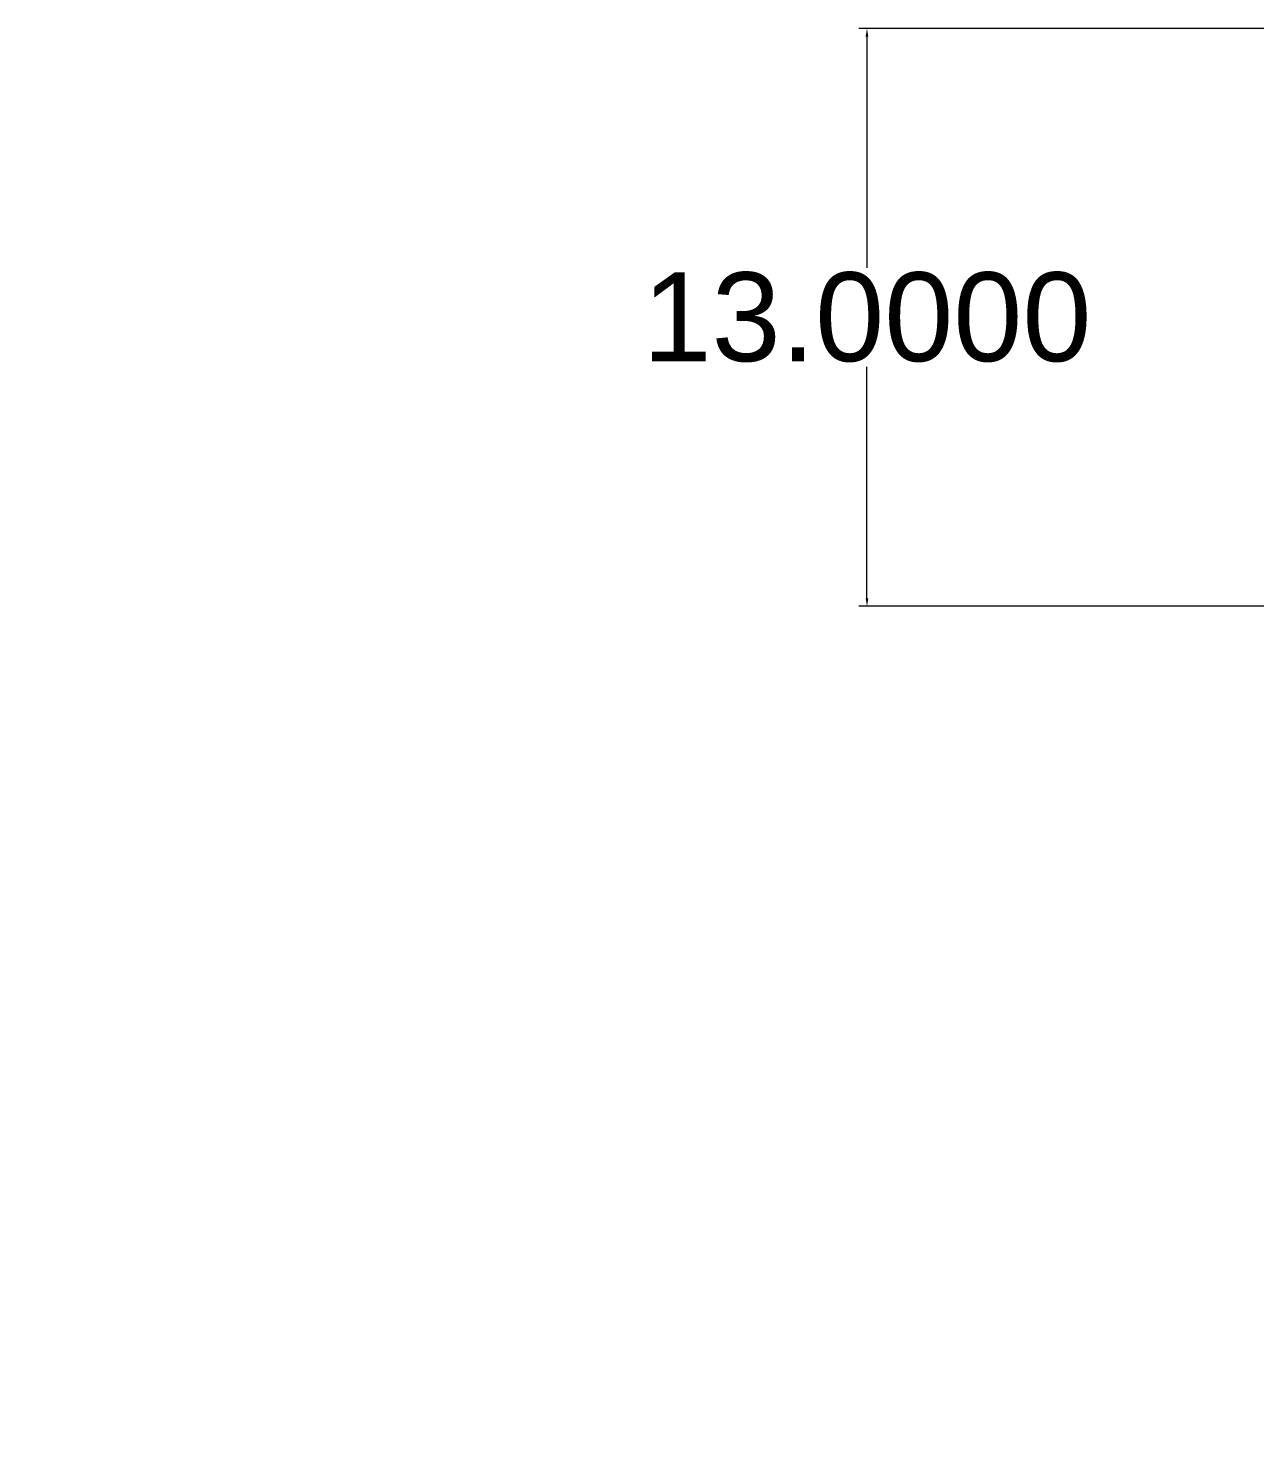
# Model space of a CAD drawing. Header units: inches. Extents: x -66 to 652, y -14 to 145.
# Drawn here: x 187.61 to 215.25, y 31.94 to 64 of the extents above; entities that cross this region are included whole.
import ezdxf

# ---------------------------------------------------------------- set-up
doc = ezdxf.new("R2010")
doc.units = ezdxf.units.IN
doc.header["$MEASUREMENT"] = 0
doc.styles.get("Standard").update_dxf_attribs({"font": 'arial.ttf'})
doc.dimstyles.get("Standard").update_dxf_attribs({"dimtxt": 0.18, "dimasz": 0.18, "dimexe": 0.18, "dimexo": 0.0625, "dimgap": 0.09, "dimtad": 0, "dimtih": 1, "dimtoh": 1, "dimdec": 4, "dimzin": 0, "dimdsep": 46, "dimtxsty": 'Standard', "dimcen": 0.09, "dimadec": 0, "dimazin": 0, "dimtfac": 1, "dimtdec": 4, "dimtofl": 0, "dimtmove": 0, "dimatfit": 3, "dimfxl": 1, "dimtolj": 1, "dimtzin": 0, "dimarcsym": 0})

# ---------------------------------------------------------------- blocks, each defined once
blk = doc.blocks.new('*D49')
at = {"color": 0, "lineweight": -2, "transparency": 16777216}
for p, q in [((248.045, 64), (206.29, 64)), ((206.47, 63.82), (206.47, 58.612)), ((206.47, 51.18), (206.47, 56.388)), ((250.045, 51), (206.29, 51))]:
    blk.add_line(p, q, dxfattribs=at)
at = {"color": 0, "transparency": 16777216}
for points in [[(206.44, 63.82), (206.5, 63.82), (206.47, 64)], [(206.44, 51.18), (206.5, 51.18), (206.47, 51)]]:
    blk.add_solid(points, dxfattribs=at)
at = {"layer": 'Defpoints', "color": 0, "transparency": 16777216}
for p in [(206.47, 64), (248.108, 64), (250.108, 51)]:
    blk.add_point(p, dxfattribs=at)
at = {"color": 0, "transparency": 16777216, "insert": (206.47, 57.5), "char_height": 0.18, "attachment_point": 5}
blk.add_mtext('\\A1;{\\H11.11111x;13.0000}', dxfattribs=at)

msp = doc.modelspace()

# ---------------------------------------------------------------- hatches: boundary and pattern name
h = msp.add_hatch()
h.set_pattern_fill('ANSI31', color=256, scale=2)
h.set_pattern_definition([(45, (270.10799, -3e-14), (-0.1767767, 0.1767767), [])])
h.paths.add_polyline_path([(198.10799, 11), (190.60799, 11), (187.60799, 0), (198.10799, 0)])
h.paths.add_polyline_path([(228.60799, 0), (228.60799, 8), (234.60799, 8), (234.60799, 64), (227.10799, 64), (227.10799, 11), (214.10799, 11), (214.10799, 0)])
h.paths.add_polyline_path([(250.60799, 8), (250.60799, 0), (270.10799, 0), (289.60799, 0), (289.60799, 8), (295.60799, 8), (295.60799, 64), (292.10799, 64), (292.10799, 51), (290.10799, 51), (290.10799, 49, -0.37076998), (273.10799, 29.22628), (273.10799, 23), (270.10799, 19.79982), (267.10799, 23), (267.10799, 29.22628, -0.37076998), (250.10799, 49), (250.10799, 51), (248.10799, 51), (248.10799, 64), (244.60799, 64), (244.60799, 8)])
h.paths.add_polyline_path([(305.60799, 8), (311.60799, 8), (311.60799, 0), (326.10799, 0), (326.10799, 11), (313.10799, 11), (313.10799, 64), (305.60799, 64)])
h.paths.add_polyline_path([(352.60799, 0), (349.60799, 11), (342.10799, 11), (342.10799, 0)])
h = msp.add_hatch()
h.set_pattern_fill('ANSI31', color=256, scale=2)
h.paths.add_polyline_path([(234.60799, 64), (227.10799, 64), (227.10799, 17, -0.41421356), (221.10799, 11), (214.10799, 11), (214.10799, 0), (228.60799, 0), (228.60799, 8), (234.60799, 8)])
h.paths.add_polyline_path([(313.10799, 17), (313.10799, 64), (305.60799, 64), (305.60799, 8), (311.60799, 8), (311.60799, 0), (326.10799, 0), (326.10799, 11), (319.10799, 11, -0.41421356)])

# ---------------------------------------------------------------- dimensions: what is measured, and where the dimension line sits
dim = msp.add_linear_dim(base=(206.47022, 64), p1=(250.10799, 51), p2=(248.10799, 64), angle=90, text='{\\H11.11111x;<>}', dimstyle='Standard')
dim.commit()
dim.dimension.update_dxf_attribs({"geometry": '*D49', "text_midpoint": (206.47022, 57.5)})

doc.saveas('drawing.dxf')
